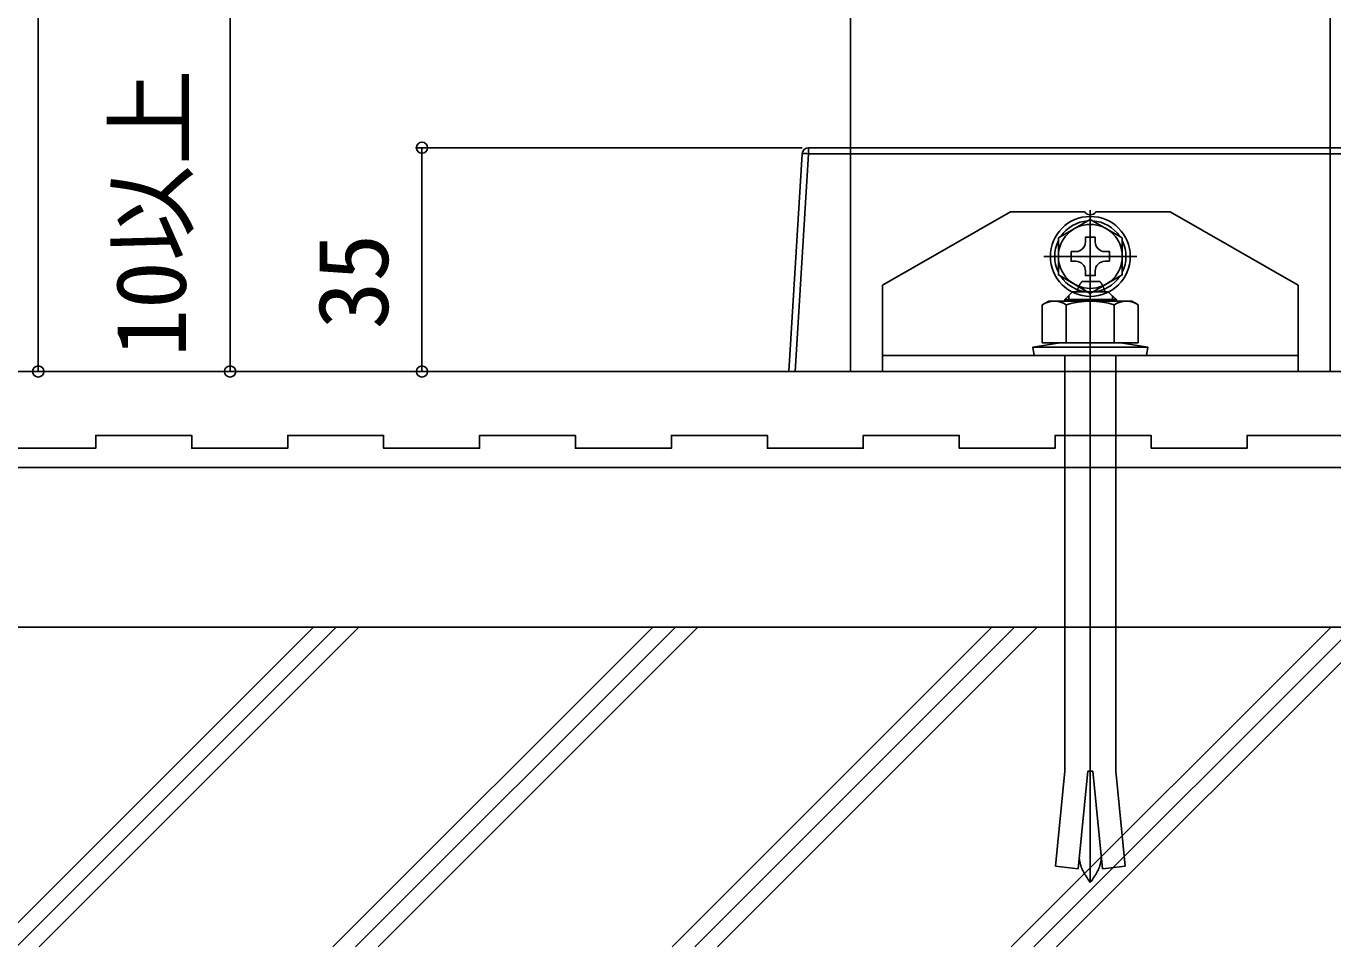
# Model space of a CAD drawing. Units: millimetres, scale not verified. Extents: x -875 to 875, y -1310 to 1300.
# Drawn here: x -633.8 to -429.4, y 45 to 189 of the extents above; entities that cross this region are included whole.
import ezdxf
from ezdxf.enums import TextEntityAlignment as Align

# ---------------------------------------------------------------- set-up
doc = ezdxf.new("R2010")
doc.units = ezdxf.units.MM
doc.header["$LTSCALE"] = 4
for name, color, linetype in [('0-4_YKK_12', 2, 'Continuous'), ('0-5_YKK_13', 4, 'Continuous'), ('0-7_YKK_D', 6, 'Continuous'), ('0-9_YSS_K', 3, 'Continuous')]:
    doc.layers.add(name, color=color, linetype=linetype)
doc.styles.add('ＭＳ ゴシック', font='')
doc.styles.get('ＭＳ ゴシック').set_extended_font_data('MS Gothic')

msp = doc.modelspace()

# ---------------------------------------------------------------- linework, layer by layer
at = {"layer": '0-4_YKK_12'}
for p, q in [((-504.864, 331.545), (-504.864, 170)), ((-429.864, 331.545), (-429.864, 170)), ((-504.864, 170), (-504.864, 135)), ((-429.864, 170), (-429.864, 135))]:
    msp.add_line(p, q, dxfattribs=at)
at = {"layer": '0-5_YKK_13'}
for p, q in [((-511.423, 170), (-511.423, 169.061)), ((-514.504, 135), (-512.421, 169.061)), ((-423.304, 169.061), (-511.423, 169.061)), ((-479.864, 160), (-499.864, 148.5)), ((-479.864, 160), (-468.23, 160)), ((-467.364, 145.75), (-467.364, 160.25)), ((-466.498, 160), (-454.864, 160)), ((-454.864, 160), (-434.864, 148.5)), ((-469.644, 153.76), (-470.364, 153.76)), ((-467.364, 55.073), (-467.364, 154.09)), ((-474.614, 153), (-460.114, 153)), ((-465.084, 152.24), (-464.364, 152.24)), ((-471.364, 146.25), (-470.164, 147.45)), ((-464.636, 147.45), (-470.164, 147.45)), ((-465.897, 149.09), (-468.644, 149.09)), ((-463.271, 146.25), (-464.636, 147.45)), ((-473.864, 146), (-474.869, 145.419)), ((-474.869, 139.5), (-474.869, 145.419)), ((-460.864, 146), (-473.864, 146)), ((-471.364, 146), (-471.364, 146.25)), ((-463.271, 146.25), (-471.364, 146.25)), ((-471.116, 139.5), (-471.116, 145.419)), ((-470.714, 146.9), (-470.714, 146)), ((-463.921, 146.821), (-463.921, 146)), ((-463.611, 139.5), (-463.611, 145.419)), ((-463.271, 146.25), (-463.271, 146)), ((-460.864, 146), (-459.858, 145.419)), ((-459.858, 139.5), (-459.858, 145.419)), ((-459.858, 139.5), (-474.869, 139.5)), ((-499.864, 137.5), (-434.864, 137.5)), ((-476.364, 138.782), (-467.364, 138.782)), ((-476.149, 137.5), (-458.578, 137.5)), ((-471.364, 72.499), (-471.364, 137.45)), ((-458.364, 138.782), (-467.364, 138.782)), ((-463.364, 137.45), (-463.364, 72.499)), ((-513.506, 135), (-421.221, 135)), ((-471.364, 72.499), (-472.821, 57.637)), ((-469.246, 57.223), (-467.743, 72.462)), ((-466.985, 72.462), (-467.743, 72.462)), ((-465.482, 57.223), (-466.985, 72.462)), ((-463.364, 72.499), (-461.906, 57.637)), ((-469.246, 57.223), (-472.821, 57.637)), ((-465.482, 57.223), (-461.906, 57.637))]:
    msp.add_line(p, q, dxfattribs=at)
for points in [[(-511.423, 170), (-423.304, 170), (-423.304, 169.061)], [(-511.423, 169.061), (-513.506, 135), (-514.504, 135)], [(-466.604, 155.28), (-466.604, 156), (-468.124, 156), (-468.124, 155.28)], [(-470.364, 153.76), (-470.364, 152.24), (-469.644, 152.24)], [(-464.364, 152.24), (-464.364, 153.76), (-465.084, 153.76)], [(-468.124, 150.72), (-468.124, 150), (-466.604, 150), (-466.604, 150.72)], [(-434.864, 148.5), (-434.864, 135), (-499.864, 135), (-499.864, 148.5)], [(-469.468, 147.45), (-469.457, 147.487), (-469.445, 147.523), (-469.434, 147.559), (-469.423, 147.596), (-469.411, 147.632), (-469.4, 147.667), (-469.388, 147.703), (-469.377, 147.738), (-469.365, 147.773), (-469.353, 147.808), (-469.342, 147.842), (-469.33, 147.876), (-469.318, 147.91), (-469.306, 147.944), (-469.295, 147.977), (-469.283, 148.01), (-469.271, 148.042), (-469.259, 148.074), (-469.247, 148.106), (-469.235, 148.137), (-469.223, 148.168), (-469.211, 148.198), (-469.198, 148.228), (-469.186, 148.257), (-469.174, 148.286), (-469.161, 148.315), (-469.149, 148.343), (-469.136, 148.37), (-469.123, 148.397), (-469.111, 148.423), (-469.096, 148.453), (-469.081, 148.481), (-469.067, 148.509), (-469.052, 148.536), (-469.037, 148.563), (-469.022, 148.589), (-469.006, 148.614), (-468.991, 148.639), (-468.976, 148.663)], [(-468.976, 148.663), (-468.961, 148.687), (-468.945, 148.71), (-468.93, 148.733), (-468.914, 148.755), (-468.899, 148.777), (-468.883, 148.799), (-468.867, 148.82), (-468.851, 148.84), (-468.836, 148.861), (-468.82, 148.881), (-468.804, 148.901), (-468.788, 148.92), (-468.772, 148.94), (-468.756, 148.959), (-468.74, 148.978), (-468.724, 148.997), (-468.708, 149.016), (-468.692, 149.034), (-468.676, 149.053), (-468.66, 149.071), (-468.644, 149.09)], [(-465.565, 148.663), (-465.581, 148.687), (-465.596, 148.71), (-465.612, 148.733), (-465.627, 148.755), (-465.643, 148.777), (-465.659, 148.799), (-465.674, 148.82), (-465.69, 148.84), (-465.706, 148.861), (-465.722, 148.881), (-465.737, 148.901), (-465.753, 148.92), (-465.769, 148.94), (-465.785, 148.959), (-465.801, 148.978), (-465.817, 148.997), (-465.833, 149.016), (-465.849, 149.034), (-465.865, 149.053), (-465.881, 149.071), (-465.897, 149.09)], [(-465.073, 147.45), (-465.085, 147.487), (-465.096, 147.523), (-465.107, 147.559), (-465.119, 147.596), (-465.13, 147.632), (-465.142, 147.667), (-465.153, 147.703), (-465.165, 147.738), (-465.176, 147.773), (-465.188, 147.808), (-465.2, 147.842), (-465.211, 147.876), (-465.223, 147.91), (-465.235, 147.944), (-465.247, 147.977), (-465.259, 148.01), (-465.271, 148.042), (-465.282, 148.074), (-465.295, 148.106), (-465.307, 148.137), (-465.319, 148.168), (-465.331, 148.198), (-465.343, 148.228), (-465.355, 148.257), (-465.368, 148.286), (-465.38, 148.315), (-465.393, 148.343), (-465.405, 148.37), (-465.418, 148.397), (-465.431, 148.423), (-465.445, 148.453), (-465.46, 148.481), (-465.475, 148.509), (-465.49, 148.536), (-465.505, 148.563), (-465.52, 148.589), (-465.535, 148.614), (-465.55, 148.639), (-465.565, 148.663)], [(-472.074, 139.5), (-476.364, 138.782), (-476.149, 137.5)], [(-462.653, 139.5), (-458.364, 138.782), (-458.578, 137.5)], [(-468.872, 57.768), (-468.887, 57.819), (-468.901, 57.87), (-468.914, 57.921), (-468.927, 57.973), (-468.94, 58.024), (-468.952, 58.075), (-468.963, 58.126), (-468.974, 58.177), (-468.985, 58.228), (-468.995, 58.279), (-469.005, 58.33), (-469.015, 58.381), (-469.024, 58.432), (-469.033, 58.483), (-469.041, 58.535), (-469.049, 58.586), (-469.057, 58.637), (-469.065, 58.688), (-469.072, 58.739), (-469.079, 58.79), (-469.086, 58.841)], [(-467.364, 55.073), (-467.416, 55.148), (-467.469, 55.222), (-467.521, 55.297), (-467.573, 55.371), (-467.625, 55.446), (-467.677, 55.52), (-467.728, 55.595), (-467.78, 55.669), (-467.83, 55.744), (-467.88, 55.818), (-467.93, 55.893), (-467.979, 55.967), (-468.028, 56.042), (-468.076, 56.116), (-468.123, 56.191), (-468.17, 56.265), (-468.216, 56.34), (-468.26, 56.414), (-468.304, 56.489), (-468.347, 56.563), (-468.389, 56.638), (-468.43, 56.712), (-468.47, 56.787), (-468.509, 56.861), (-468.546, 56.936), (-468.582, 57.01), (-468.617, 57.085), (-468.651, 57.159), (-468.683, 57.234), (-468.714, 57.308), (-468.734, 57.359), (-468.753, 57.411), (-468.772, 57.462), (-468.79, 57.513), (-468.808, 57.564), (-468.825, 57.615), (-468.841, 57.666), (-468.857, 57.717), (-468.872, 57.768)], [(-467.364, 55.073), (-467.311, 55.148), (-467.259, 55.222), (-467.206, 55.297), (-467.154, 55.371), (-467.102, 55.446), (-467.05, 55.52), (-466.999, 55.595), (-466.948, 55.669), (-466.897, 55.744), (-466.847, 55.818), (-466.797, 55.893), (-466.748, 55.967), (-466.699, 56.042), (-466.651, 56.116), (-466.604, 56.191), (-466.558, 56.265), (-466.512, 56.34), (-466.467, 56.414), (-466.423, 56.489), (-466.38, 56.563), (-466.338, 56.638), (-466.297, 56.712), (-466.257, 56.787), (-466.219, 56.861), (-466.181, 56.936), (-466.145, 57.01), (-466.11, 57.085), (-466.077, 57.159), (-466.044, 57.234), (-466.014, 57.308), (-465.994, 57.359), (-465.974, 57.411), (-465.955, 57.462), (-465.937, 57.513), (-465.919, 57.564), (-465.903, 57.615), (-465.886, 57.666), (-465.871, 57.717), (-465.855, 57.768)], [(-465.855, 57.768), (-465.841, 57.819), (-465.827, 57.87), (-465.813, 57.921), (-465.8, 57.973), (-465.788, 58.024), (-465.776, 58.075), (-465.764, 58.126), (-465.753, 58.177), (-465.742, 58.228), (-465.732, 58.279), (-465.722, 58.33), (-465.713, 58.381), (-465.703, 58.432), (-465.695, 58.483), (-465.686, 58.535), (-465.678, 58.586), (-465.67, 58.637), (-465.663, 58.688), (-465.655, 58.739), (-465.648, 58.79), (-465.641, 58.841)]]:
    msp.add_lwpolyline(points, dxfattribs=at)
msp.add_lwpolyline([(-467.364, 158.773), (-472.364, 155.887), (-472.364, 150.113), (-467.364, 147.226), (-462.364, 150.113), (-462.364, 155.887)], close=True, dxfattribs=at)
for radius in [6.25, 5]:
    msp.add_circle((-467.364, 153), radius, dxfattribs=at)
for centre, radius, start, end in [((-511.423, 169), 1, 90, 176.5), ((-511.922, 164.956), 4.135, 83.06854, 96.93146), ((-467.364, 160.5), 1, 210, 330), ((-467.364, 153), 5.575, 93.74848, 146.25152), ((-467.364, 153), 5.575, 33.74848, 86.25152), ((-467.364, 153), 5.575, 153.74848, 206.25152), ((-467.364, 153), 5.575, 333.74848, 26.25152), ((-469.644, 155.28), 1.52, 270, 0), ((-465.084, 155.28), 1.52, 180, 270), ((-469.644, 150.72), 1.52, 0, 90), ((-465.084, 150.72), 1.52, 90, 180), ((-467.364, 153), 5.575, 213.74848, 266.25152), ((-467.364, 153), 5.575, 273.74848, 326.25152), ((-472.993, 142.677), 3.323, 55.61575, 124.38425), ((-467.364, 133.581), 12.419, 72.41205, 107.58795), ((-461.735, 142.677), 3.323, 55.61575, 124.38425)]:
    msp.add_arc(centre, radius, start, end, dxfattribs=at)
at = {"layer": '0-7_YKK_D'}
for p, q in [((-631.864, 970), (-631.864, 135)), ((-601.864, 197.5), (-601.864, 135)), ((-512.423, 170), (-572.864, 170)), ((-571.864, 170), (-571.864, 135)), ((-543.323, 135), (-602.864, 135)), ((-513.423, 135), (-572.864, 135))]:
    msp.add_line(p, q, dxfattribs=at)
for centre in [(-571.864, 170), (-631.864, 135), (-601.864, 135), (-571.864, 135)]:
    msp.add_circle(centre, 0.875, dxfattribs=at)
at = {"layer": '0-9_YSS_K'}
for p, q in [((-718.556, 135), (-305.364, 135)), ((-718.556, 120), (-305.364, 120)), ((-718.556, 95), (-305.364, 95)), ((-638.817, 45), (-588.817, 95)), ((-635.281, 45), (-585.281, 95)), ((-631.746, 45), (-581.746, 95)), ((-585.784, 45), (-535.784, 95)), ((-582.248, 45), (-532.248, 95)), ((-578.713, 45), (-528.713, 95)), ((-532.751, 45), (-482.751, 95)), ((-529.215, 45), (-479.215, 95)), ((-525.68, 45), (-475.68, 95)), ((-479.718, 45), (-429.718, 95)), ((-476.182, 45), (-426.182, 95)), ((-472.647, 45), (-422.647, 95))]:
    msp.add_line(p, q, dxfattribs=at)
for points in [[(-457.866, 123), (-457.866, 125), (-472.866, 125), (-472.866, 123), (-487.866, 123), (-487.866, 125), (-502.866, 125), (-502.866, 123), (-517.866, 123), (-517.866, 125), (-532.866, 125), (-532.866, 123), (-547.866, 123), (-547.866, 125), (-562.866, 125), (-562.866, 123), (-577.866, 123), (-577.866, 125), (-592.866, 125), (-592.866, 123), (-607.866, 123), (-607.866, 125), (-622.866, 125), (-622.866, 123), (-637.866, 123)], [(-397.866, 123), (-397.866, 125), (-412.866, 125), (-412.866, 123), (-427.866, 123), (-427.866, 125), (-442.866, 125), (-442.866, 123), (-457.866, 123)]]:
    msp.add_lwpolyline(points, dxfattribs=at)

# ---------------------------------------------------------------- texts
at = {"layer": '0-7_YKK_D', "style": 'ＭＳ ゴシック'}
for s, p in [('10以上', (-605.483, 137.285)), ('35', (-573.864, 141.591))]:
    msp.add_text(s, height=11, rotation=90, dxfattribs=at).set_placement(p, align=Align.BOTTOM_LEFT)

doc.saveas('drawing.dxf')
